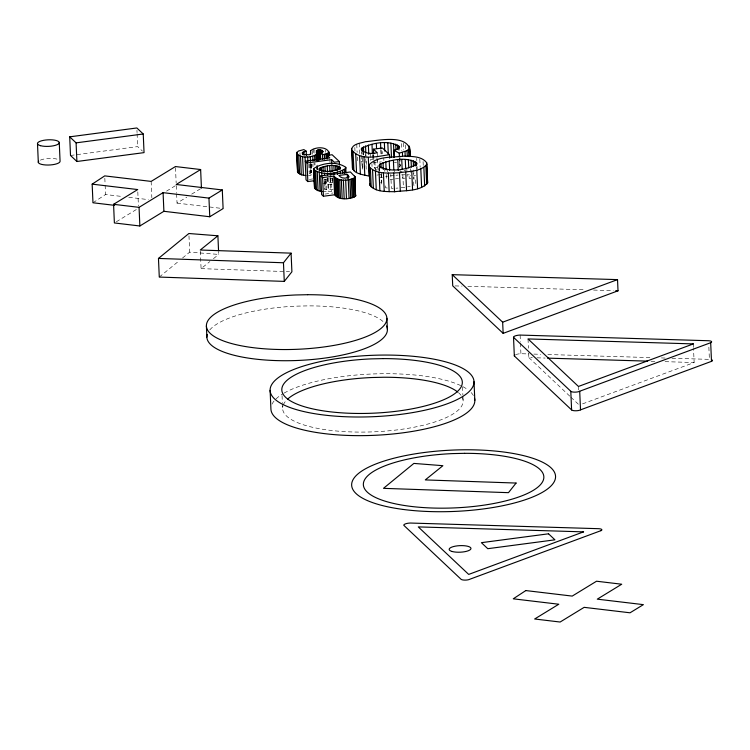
<?xml version="1.0" encoding="UTF-8"?>
<svg xmlns="http://www.w3.org/2000/svg" width="750" height="750" viewBox="0 0 750 750"><rect width="100%" height="100%" fill="white"/><g stroke="black" fill="none" stroke-linecap="round" stroke-linejoin="round"><path stroke-width="0.56" stroke-dasharray="3.75 2.81" d="M309.197 173.588L311.419 172.387L311.062 163.65M399.975 157.556L400.331 165.703L399.694 166.941L399.281 157.416M317.859 169.012L317.484 169.697L317.288 165.037M311.906 163.837L311.419 172.387M362.859 166.322L362.184 168.234L362.878 169.209M159.281 277.069L178.959 260.944M182.531 258.009L189.684 252.141L218.709 254.428L218.606 252.103M200.316 251.175L201.084 268.641L209.897 261.534M213.422 258.694L218.709 254.428M380.438 182.934L381.788 182.016L381.337 171.534M92.972 202.772L105.544 194.522L122.944 196.594M116.316 221.775L137.55 208.781M166.537 191.128L176.259 185.175M176.625 193.791L177.028 203.109L186.797 197.137M191.681 194.147L201.441 188.175M582.544 403.875L694.144 362.531L693.525 348.553M404.091 170.756L405.816 170.194M361.078 161.653L363.019 161.1M402.169 171.291L400.078 171.806L399.459 157.828M379.65 177.853L382.613 177.206M407.606 186.853L410.203 186.328M370.266 159.675L376.406 158.803M322.706 183.45L333.994 182.325M385.556 176.616L387.516 176.306M332.456 178.434L332.709 184.266L325.753 185.044L325.5 179.222M390.047 179.634L393.178 179.166M372.797 162.966L381.366 161.831M401.184 187.744L405.497 187.172M70.509 155.475L137.662 146.606L142.453 151.116M373.959 160.819L374.259 167.803L377.625 167.363M309.366 179.391L312.722 178.95M324.628 179.353L332.456 178.312M376.941 175.087L382.528 174.347M325.012 194.072L332.991 193.012M395.316 178.875L398.597 178.509M324.394 181.622L324.75 189.769L333.178 189.412M390.459 175.847L394.838 175.388M395.934 175.266L398.128 175.041M308.484 175.538L311.053 175.322L310.547 163.669M395.981 188.194L397.978 188.062M322.509 191.578L331.472 191.597L330.853 177.619M401.494 174.891L404.859 174.75M405.206 178.2L402.562 178.238L402.403 174.741M393.188 188.287L391.397 188.316L390.787 174.338M407.109 174.806L409.369 174.863M455.053 285.909L462.037 286.116M467.859 286.294L585.431 289.819M593.578 290.062L613.369 290.663M515.681 354.684A6.506 1.959 -2.5 0 1 516.9 354.262L517.622 354.094A6.506 1.959 -2.5 0 1 520.922 353.709L529.116 353.953M533.803 354.094L540.825 354.3M547.847 354.516L652.031 357.647M661.397 357.928L666.084 358.069M671.934 358.238L709.397 359.363L708.787 345.394M528.638 352.913L528.844 357.572L532.331 357.675M536.991 357.816L545.138 358.059M651.066 361.238L655.725 361.378M665.034 361.659L694.144 362.531M201.084 268.641L289.575 271.706M128.747 197.278L148.472 199.631M177.028 203.109L223.106 208.584M387.347 188.016L385.538 187.772L385.341 183.112M410.981 178.613L409.209 178.359L409.003 173.7M415.584 175.509L413.672 175.219L413.569 172.884M394.331 162.15L396.534 162.722M374.259 167.803L378.038 171.366M528.844 357.572L570.019 396.375M570.862 397.172L578.428 404.297M399.591 164.4L400.331 165.703M693.328 343.903L693.478 347.391M578.456 386.456L578.606 389.953M528.028 338.934L528.431 348.253M520.116 335.072L520.416 342.066M520.462 343.228L520.922 353.709M462.525 386.869L462.881 395.025M462.928 396.188L463.134 400.847M423.084 161.606L423.291 166.266M419.812 159.103L420.169 167.259M416.737 158.325L416.831 160.659M417.047 166.434L417.178 168.994M416.438 166.884L416.541 169.209M415.613 179.869L415.819 184.528L413.812 185.372L413.456 177.225M413.663 169.959L414.066 179.269M410.316 168.684L410.616 175.669M406.791 168.225L407.147 176.372M405.253 144.947L405.459 149.606M403.444 143.016L403.753 150M401.503 143.55L401.803 150.534M402.834 174.684L403.397 187.491M398.878 148.303L398.981 150.638M394.163 169.631L394.266 171.966M387.431 169.5L387.534 171.834M386.334 174.534L386.588 180.356M384.731 169.134L384.825 171.459M383.766 158.138L383.869 160.463M382.575 151.481L382.669 153.806M381.084 150.225L381.291 154.875M380.85 150.188L381.056 154.847M381.047 173.737L381.609 186.553M379.566 167.062L379.716 170.559M379.247 168.534L379.35 170.869M379.088 168.713L379.191 171.037M379.012 168.469L379.116 170.803M377.222 152.728L377.991 170.194M376.95 157.641L377.156 162.3M374.916 161.634L375.272 169.781M373.706 154.997L373.903 159.656M373.125 154.5L373.322 159.159M372.441 154.809L372.647 159.469M371.944 164.203L372.047 166.537M370.472 153.619L370.781 160.612M365.934 154.537L366.337 164.512M365.475 152.363L366.281 170.991M363.675 152.587L363.778 154.913M363.441 151.509L363.591 155.006M362.072 150.581L362.831 168.047M361.472 151.931L361.575 154.256M361.622 155.428L362.184 168.234M359.288 143.297L359.747 153.778M356.756 144.216L357.113 152.363M357.319 157.022L357.572 162.844M354.825 147.516L354.975 151.013M332.672 177.769L332.822 181.256M329.859 159.113L330.019 162.609M330.253 178.584L330.506 184.416M330.206 178.041L330.722 189.694M330.038 177.825L330.244 182.484M327.984 178.2L328.491 189.844M327.769 177.703L328.069 184.688M327.628 177.806L328.238 191.784M325.228 149.925L325.331 152.259M326.044 179.391L326.503 189.872M325.828 179.438L325.978 182.934M324.694 178.959L325.256 191.775M317.316 165.037L317.578 169.763M316.988 167.269L317.091 169.603M316.331 165.562L316.528 170.222M314.831 149.719L314.981 153.206M314.897 162.703L315 165.028M313.378 148.903L313.584 153.562M313.988 162.881L314.091 165.216M312.262 150.506L312.469 155.166M312.872 164.484L312.975 166.809M311.419 164.278L311.625 168.938M310.819 163.519L311.231 172.838M310.387 163.856L310.8 173.175M309.713 164.1L310.125 173.419M308.794 164.269L309.15 172.425M299.953 152.831L300.056 155.166M282.056 395.681L282.356 402.675M282.413 403.837L282.619 408.497M188.972 235.838L189.684 252.141M175.5 167.709L176.156 182.85M176.269 185.634L176.569 192.628M151.144 181.406L151.847 197.709M136.95 130.303L137.053 132.628M137.1 133.791L137.662 146.606M137.812 191.888L138.422 205.866M104.831 178.219L105.084 184.041M105.141 185.203L105.544 194.522M462.253 397.341A90.338 27.169 -2.5 0 1 375.141 431.766A90.338 27.169 -2.5 0 1 282.975 405.816M283.284 404.916A90.338 27.169 -2.5 0 1 285.487 401.334M458.466 392.644A90.338 27.169 -2.5 0 1 461.241 395.625M272.034 404.137A102.047 30.684 -2.5 0 1 283.059 393.703M284.128 393.075A102.047 30.684 -2.5 0 1 460.716 385.594M462.891 386.672A102.047 30.684 -2.5 0 1 466.716 388.941M471.122 392.559A102.047 30.684 -2.5 0 1 473.428 395.606M209.747 329.972A90.338 27.169 -2.5 0 1 296.344 306.15L308.128 305.878A90.338 27.169 -2.5 0 1 384.122 322.584M40.341 160.153A10.913 3.281 -2.5 0 1 57 159.122"/><path stroke-width="1.12" d="M410.034 156.562C413.681 132.178 378.928 140.625 365.372 141.722C360.75 143.287 352.416 143.606 351.572 149.616C359.972 161.297 377.878 156.281 389.522 154.688L389.672 158.175M368.316 157.481L369.131 176.119C363.966 174.778 350.981 173.681 352.95 165.956M319.2 168.75L319.191 169.266C325.087 172.95 334.584 171.478 340.359 168.131L340.35 167.606C334.472 163.837 324.975 165.375 319.2 168.75L319.303 171.075M329.034 155.297C330.225 145.978 315.262 146.4 310.509 150.834L310.603 153.75L309.309 154.781L303.6 154.5L302.109 153.056L302.559 152.372L306.216 151.191L306.412 155.85M409.791 156.609L409.631 147.244M328.866 155.953L328.884 151.8M305.85 175.538L301.322 174.816L297.609 172.312L296.578 152.934L298.434 151.041L303.863 149.588L306.216 151.191M297.384 171.581L297.591 170.897M316.856 160.191L316.669 151.059L317.662 150.066L320.7 149.906L323.456 151.622L320.409 153.084L320.663 158.906M355.087 176.859L354.741 177.675C348.45 180.75 338.944 181.903 333.788 176.137L322.613 177.609L320.784 175.884L350.4 171.966L355.087 176.859L355.556 196.312C349.266 199.388 339.759 200.541 334.603 194.775L333.788 176.137M313.641 168.609C322.003 162.722 337.106 161.034 345.759 167.325L345.853 168.225C337.481 174.084 322.378 175.772 313.744 169.519L313.641 168.609L314.55 188.156L318.075 190.659L322.509 191.578M369.928 185.241L368.934 164.972C377.372 155.766 392.597 157.641 404.044 156.113C411.684 156.581 421.462 155.934 426.647 162.656L427.622 182.916C419.719 191.728 405.394 190.191 394.528 191.747C386.306 191.4 375.637 192.366 369.928 185.241L369.75 183.6M368.934 164.972L369.113 166.603C376.453 174.928 389.531 172.866 399.506 172.781C408.497 171.037 420.581 172.078 426.816 164.278M394.294 157.331L393.984 150.347L398.878 148.303L399.516 147.075C390.113 139.256 371.109 142.762 361.359 148.641L361.369 149.597C365.109 154.003 372.056 153.947 377.222 152.728L373.453 149.175L382.416 147.984L389.522 154.688M379.622 164.297L378.909 166.144C389.503 172.762 406.575 170.119 416.944 164.1L416.925 163.172C406.481 156.131 390.656 159.863 379.622 164.297L379.772 167.794M393.984 150.347L399.262 153.169L407.053 150.609L409.434 148.453M217.894 235.791L188.869 233.513L158.466 258.431L159.281 277.069L284.278 281.391L283.463 262.762L291.084 253.153L200.269 250.013L217.894 235.791L218.559 250.931M284.278 281.391L291.9 271.781L291.084 253.153M320.409 153.084L322.509 154.781L327.178 153.591L328.706 152.466M296.578 152.934C300.647 158.841 311.109 157.753 316.603 154.369M114.609 205.35L92.972 202.772L92.156 184.144L104.728 175.884L151.144 181.406L175.444 166.547L200.634 169.537L201.441 188.175M200.634 169.537L176.213 184.472L222.291 189.956L223.106 208.584L209.766 216.75L163.894 211.294L139.866 225.984L114.384 222.947L113.569 204.319L137.709 189.562L92.156 184.144M113.569 204.319L139.05 207.347L163.078 192.656L208.95 198.112L222.291 189.956M452.231 274.659L502.659 322.181L617.531 279.619L618.019 290.803L503.147 333.356L452.719 285.834L452.231 274.659L617.531 279.619M513.525 337.312L570.797 391.284A4.903 1.472 -2.5 0 0 573.122 392.053L573.994 392.128A4.903 1.472 -2.5 0 0 579.703 391.238L710.681 342.712L711.497 361.35L580.519 409.866A4.903 1.472 -2.5 0 1 574.809 410.756L573.938 410.681A4.903 1.472 -2.5 0 1 571.603 409.913L514.331 355.941L513.525 337.312A6.506 1.959 -2.5 0 1 516.084 335.634L516.806 335.466A6.506 1.959 -2.5 0 1 520.116 335.072L708.581 340.734A4.266 1.284 -2.5 0 1 710.681 342.712M69.703 136.838L136.847 127.969L143.241 133.987L144.047 152.625L76.903 161.494L70.509 155.475L69.703 136.838L76.087 142.856L76.903 161.494M76.087 142.856L143.241 133.987M327.272 158.906L327.113 155.409L332.128 154.744L339.347 161.55L339.497 165.047M327.113 155.409L329.812 157.95L305.203 161.203L307.031 162.928L331.641 159.675L334.331 162.216L339.347 161.55M347.222 174.356L338.822 175.472C341.184 178.622 346.031 178.828 349.181 176.906L347.222 174.356L347.381 177.853M305.034 156.9L306.019 179.841L307.847 181.566L314.559 180.684M320.784 175.884L321.591 194.522L323.428 196.247L334.603 194.775M615.694 290.728L618.019 290.803M547.463 358.125L647.578 361.134M158.466 258.431L283.463 262.762M355.434 194.7L355.894 195.497M427.622 182.916L426.647 162.656M579.703 391.238L580.519 409.866M570.797 391.284L571.603 409.913M502.659 322.181L503.147 333.356M474.009 381.722A102.047 30.684 -2.5 0 1 321.863 414.759A102.047 30.684 -2.5 0 1 320.306 361.631A102.047 30.684 -2.5 0 1 474.009 381.722L474.825 400.35M425.887 165.853L426.694 184.491M423.863 167.381L424.678 186.019M420.806 168.806L421.622 187.434M416.766 170.062L417.581 188.7M416.231 162.225L416.391 165.712M414.984 161.344L415.181 166.003M413.259 160.641L413.512 166.463M411.741 171.169L412.556 189.797M411.056 160.097L411.366 167.091M409.134 145.941L409.444 152.925M408.553 149.578L408.853 156.562M408.394 159.731L408.75 167.878M407.053 150.609L407.306 156.441M405.009 151.556L405.206 156.216M405.281 159.553L405.684 168.872M405.731 172.106L406.547 190.734M402.403 152.409L402.562 155.906M401.747 159.6L402.15 168.919M399.262 153.169L399.413 156.666M398.775 145.762L398.925 149.259M399.506 172.781L400.322 191.419M397.472 144.834L397.669 149.494M397.781 159.872L398.241 170.353M395.719 144.084L395.972 149.906M393.516 143.513L394.125 157.491M393.403 160.369L393.806 169.688M393.712 173.119L394.528 191.747M390.872 143.119L391.481 157.097M389.241 161.006L389.644 170.325M387.816 142.922L388.322 154.566M388.35 173.1L389.156 191.738M385.781 161.719L386.137 169.875M384.366 142.95L384.722 151.106M383.025 162.516L383.325 169.5M383.419 172.744L384.234 191.381M380.55 143.203L380.803 149.025M380.981 163.387L381.178 168.047M386.916 318.3L387.403 329.484M379.069 172.069L379.884 190.697M376.341 143.672L376.547 148.322M375.441 171.103L376.256 189.731M373.453 149.175L373.65 153.834M371.981 144.328L372.394 153.647M372.553 169.838L373.369 188.475M370.387 168.291L371.203 186.928M368.372 145.069L368.784 154.388M365.522 145.875L365.831 152.869M363.422 146.766L363.628 151.425M363.975 156.694L364.791 175.331M362.044 147.694L362.194 151.191M359.559 155.419L360.375 174.047M355.716 153.797L356.531 172.434M354.619 176.062L355.556 196.312M353.091 151.997L353.906 170.625M352.744 161.297L352.894 164.794M353.494 178.472L354.309 197.109M352.078 150.797L352.884 169.425M351.591 148.463L352.387 168.253M352.528 178.847L353.334 197.484M351.328 179.184L352.144 197.822M349.903 179.475L350.719 198.112M348.113 175.191L348.263 178.688M348.253 179.728L349.059 198.375M345.759 167.325L346.012 173.147M345.338 169.106L345.487 172.603M345.666 179.991L346.481 198.628M344.213 169.95L344.363 173.447M343.359 180.047L344.175 198.694M342.506 170.747L342.609 173.072M341.353 179.944L342.169 198.581M340.256 171.45L340.359 173.775M339.966 167.081L340.069 169.416M339.262 166.594L339.366 168.928M339.666 179.709L340.481 198.347M338.306 166.2L338.456 169.697M338.316 179.381L339.131 198.019M337.462 172.059L337.566 174.384M337.087 165.9L337.284 170.559M337.312 178.997L338.128 197.634M336.188 178.284L337.003 196.922M335.597 165.694L335.803 170.353M334.988 177.263L335.803 195.9M333.863 165.6L334.069 170.259M334.116 172.584L334.219 174.909M331.641 159.675L331.847 164.334M331.903 165.619L332.156 171.45M330.656 172.959L330.759 175.294M329.7 165.778L329.953 171.6M328.125 153.056L328.228 155.391M327.178 153.591L327.384 158.25M327.253 166.05L327.516 171.872M327.431 173.147L327.534 175.472M325.931 154.059L326.137 158.719M324.375 154.453L324.572 159.113M324.938 166.406L325.144 171.066M324.441 173.138L324.544 175.463M322.509 154.781L322.706 159.441M323.016 166.8L323.212 171.459M322.05 150.309L322.2 153.806M322.613 177.609L323.428 196.247M320.7 149.906L320.859 153.403M321.478 167.241L321.684 171.9M321.703 172.941L321.853 176.428M319.678 149.812L320.091 159.131M320.344 167.728L320.447 170.062M319.584 168.234L319.688 170.569M318.572 149.878L319.031 160.359M319.275 172.556L320.091 191.203M317.662 150.066L318.122 160.556M317.044 150.375L317.456 159.694M316.753 152.222L317.175 160.444M316.669 151.059L317.081 160.378M317.259 172.022L318.075 190.659M315.872 155.081L316.078 159.741M315.656 171.319L316.472 189.956M314.597 155.709L314.803 160.369M314.447 170.456L315.262 189.094M314.4 173.559L314.606 178.219M313.744 169.519L314.55 188.156M312.731 156.253L312.938 160.912M310.509 150.834L310.659 154.331M310.238 156.675L310.444 161.334M307.669 156.9L307.866 161.559M307.031 162.928L307.847 181.566M303.919 151.753L304.069 155.25M302.559 152.372L302.662 154.706M302.578 156.666L303.394 175.303M300.506 156.178L301.322 174.816M298.809 155.447L299.616 174.084M297.45 154.462L298.266 173.1M296.775 152.25L297.609 172.312M270.113 390.356L270.919 408.994A102.047 30.684 -2.5 0 0 377.109 435.188A102.047 30.684 -2.5 0 0 474.544 398.353M208.95 198.112L209.766 216.75M206.391 325.95L206.878 337.125M163.078 192.656L163.894 211.294M139.05 207.347L139.866 225.984M59.25 142.416L60.066 161.044A10.913 3.281 -2.5 0 1 48.094 165.037A10.913 3.281 -2.5 0 1 38.691 161.25M37.5 143.766L38.316 162.394M287.522 399.206A90.338 27.169 -2.5 0 1 372.075 377.512L383.869 377.25A90.338 27.169 -2.5 0 1 457.688 392.006M386.522 325.969A90.338 27.169 -2.5 0 1 299.409 360.394A90.338 27.169 -2.5 0 1 207.234 334.444M514.331 355.941A6.506 1.959 -2.5 0 1 514.828 355.162M712.05 359.925A4.266 1.284 -2.5 0 1 711.497 361.35M516.094 483.056L508.472 492.666L383.475 488.344L413.878 463.416L442.903 465.694L425.278 479.916L516.094 483.056M525.816 590.569L513.244 598.819L558.787 604.237L534.656 618.994L560.128 622.031L584.156 607.341L630.037 612.797L643.378 604.641L597.3 599.156L621.712 584.222L596.531 581.222L572.222 596.091L525.816 590.569M693.328 343.903L578.456 386.456L528.028 338.934L693.328 343.903M583.566 531.863L468.694 574.416L418.266 526.903L583.566 531.863M600.919 530.672L469.941 579.197A4.903 1.472 -2.5 0 1 464.231 580.087L463.359 580.012A4.903 1.472 -2.5 0 1 461.034 579.244L403.762 525.272A6.506 1.959 -2.5 0 1 406.322 523.594L407.044 523.425A6.506 1.959 -2.5 0 1 410.344 523.041L598.819 528.694A4.266 1.284 -2.5 0 1 600.919 530.672M548.541 533.803L481.397 542.672L487.781 548.691L554.934 539.822L548.541 533.803M307.641 294.703L295.856 294.966A90.338 27.169 -2.5 0 0 216.956 338.053A90.338 27.169 -2.5 0 0 371.044 334.566A90.338 27.169 -2.5 0 0 307.641 294.703M383.053 358.612L371.269 358.884A90.338 27.169 -2.5 0 0 292.369 401.972A90.338 27.169 -2.5 0 0 446.456 398.484A90.338 27.169 -2.5 0 0 383.053 358.612M464.597 453.328L452.803 453.591A90.338 27.169 -2.5 0 0 373.912 496.678A90.338 27.169 -2.5 0 0 528 493.191A90.338 27.169 -2.5 0 0 464.597 453.328M403.406 509.475A102.047 30.684 -2.5 0 0 555.553 476.428A102.047 30.684 -2.5 0 0 401.85 456.347A102.047 30.684 -2.5 0 0 403.406 509.475M452.259 551.522A10.913 3.281 -2.5 0 0 470.569 549.394A10.913 3.281 -2.5 0 0 457.387 545.841A10.913 3.281 -2.5 0 0 452.259 551.522M40.566 145.697A10.913 3.281 -2.5 0 0 58.875 143.559A10.913 3.281 -2.5 0 0 45.694 140.016A10.913 3.281 -2.5 0 0 40.566 145.697"/></g></svg>
